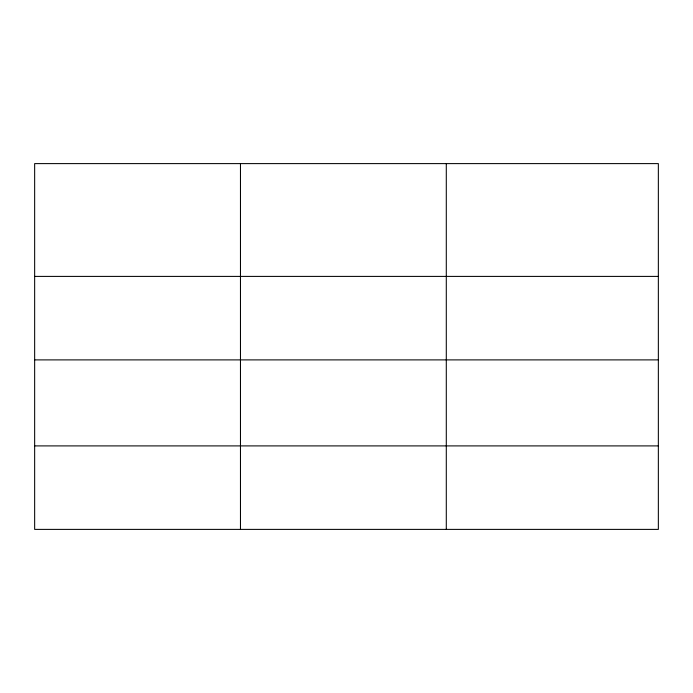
<?xml version="1.0" encoding="UTF-8"?>
<svg xmlns="http://www.w3.org/2000/svg" width="693" height="693" viewBox="0 0 693 693"><rect width="100%" height="100%" fill="white"/><g stroke="black" fill="none" stroke-linecap="round" stroke-linejoin="round"><path stroke-width="1.04" d="M658.35 359.892L658.35 163.609L34.65 163.609L34.65 529.391L658.35 529.391L658.35 359.892L34.65 359.892M34.65 276.403L658.35 276.403M34.65 445.902L658.35 445.902M446.292 163.609L446.292 529.391M240.471 163.609L240.471 529.391"/></g></svg>
